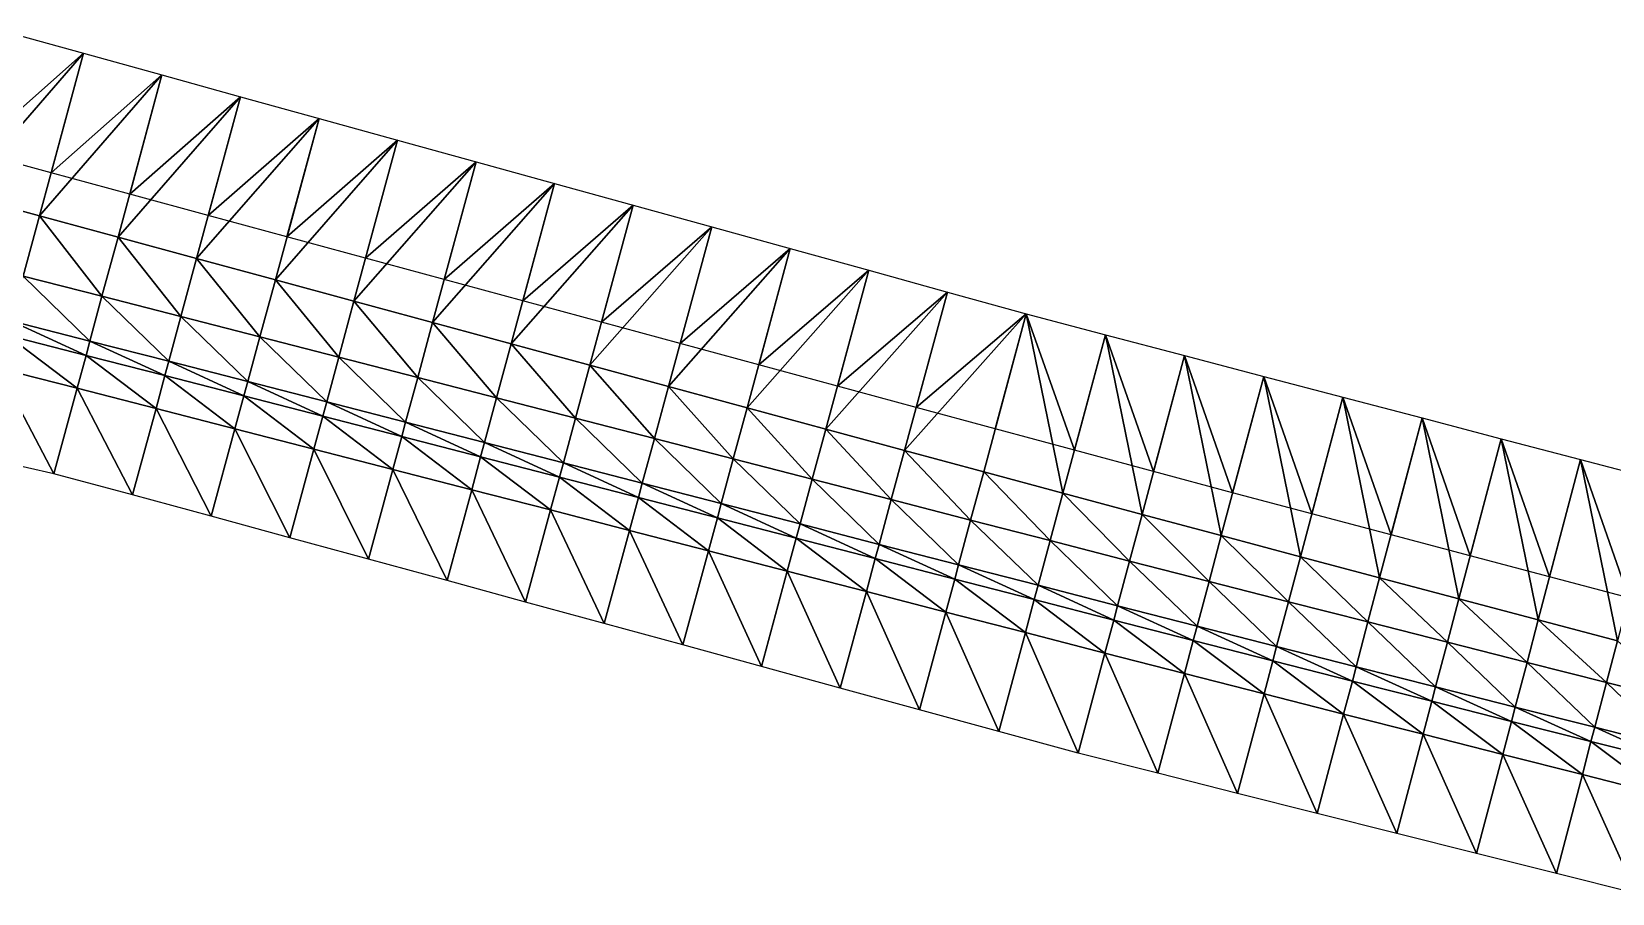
# Model space of a CAD drawing. Header units: metres. Extents: x 1882598 to 1885460, y 3171405 to 3171756.
# Drawn here: x 1884152.39 to 1884171.79, y 3171579.23 to 3171589.8 of the extents above; entities that cross this region are included whole.
import ezdxf

# ---------------------------------------------------------------- set-up
doc = ezdxf.new("R2010")
doc.units = ezdxf.units.M
doc.header["$MEASUREMENT"] = 0
doc.layers.add('Triangles surfaces projet', color=7, linetype='Continuous', true_color=0x848484)

msp = doc.modelspace()

# ---------------------------------------------------------------- linework, layer by layer
at = {"layer": 'Triangles surfaces projet'}
for points in [[(1884152.059, 3171589.804, 150.26), (1884153.023, 3171589.538, 150.253), (1884151.518, 3171587.807, 150.208), (1884152.059, 3171589.804, 150.26)], [(1884153.023, 3171589.538, 150.603), (1884151.661, 3171588.334, 150.572), (1884152.059, 3171589.804, 150.61), (1884153.023, 3171589.538, 150.603)], [(1884151.518, 3171587.807, 150.208), (1884153.023, 3171589.538, 150.253), (1884152.483, 3171587.546, 150.202), (1884151.518, 3171587.807, 150.208)], [(1884152.626, 3171588.072, 150.565), (1884151.661, 3171588.334, 150.572), (1884153.023, 3171589.538, 150.603), (1884152.626, 3171588.072, 150.565)], [(1884153.987, 3171589.272, 150.247), (1884152.483, 3171587.546, 150.202), (1884153.023, 3171589.538, 150.253), (1884153.987, 3171589.272, 150.247)], [(1884153.987, 3171589.272, 150.597), (1884152.626, 3171588.072, 150.565), (1884153.023, 3171589.538, 150.603), (1884153.987, 3171589.272, 150.597)], [(1884153.448, 3171587.284, 150.195), (1884152.483, 3171587.546, 150.202), (1884153.987, 3171589.272, 150.247), (1884153.448, 3171587.284, 150.195)], [(1884153.591, 3171587.811, 150.559), (1884152.626, 3171588.072, 150.565), (1884153.987, 3171589.272, 150.597), (1884153.591, 3171587.811, 150.559)], [(1884153.987, 3171589.272, 150.247), (1884154.951, 3171589.006, 150.24), (1884153.448, 3171587.284, 150.195), (1884153.987, 3171589.272, 150.247)], [(1884154.951, 3171589.006, 150.59), (1884153.591, 3171587.811, 150.559), (1884153.987, 3171589.272, 150.597), (1884154.951, 3171589.006, 150.59)], [(1884153.448, 3171587.284, 150.195), (1884154.951, 3171589.006, 150.24), (1884154.413, 3171587.023, 150.189), (1884153.448, 3171587.284, 150.195)], [(1884154.556, 3171587.549, 150.553), (1884153.591, 3171587.811, 150.559), (1884154.951, 3171589.006, 150.59), (1884154.556, 3171587.549, 150.553)], [(1884155.915, 3171588.739, 150.234), (1884154.413, 3171587.023, 150.189), (1884154.951, 3171589.006, 150.24), (1884155.915, 3171588.739, 150.234)], [(1884155.915, 3171588.739, 150.584), (1884154.556, 3171587.549, 150.553), (1884154.951, 3171589.006, 150.59), (1884155.915, 3171588.739, 150.584)], [(1884154.413, 3171587.023, 150.189), (1884155.915, 3171588.739, 150.234), (1884155.379, 3171586.761, 150.183), (1884154.413, 3171587.023, 150.189)], [(1884155.521, 3171587.287, 150.547), (1884154.556, 3171587.549, 150.553), (1884155.915, 3171588.739, 150.584), (1884155.521, 3171587.287, 150.547)], [(1884155.915, 3171588.739, 150.234), (1884156.879, 3171588.473, 150.228), (1884155.379, 3171586.761, 150.183), (1884155.915, 3171588.739, 150.234)], [(1884156.879, 3171588.473, 150.578), (1884155.521, 3171587.287, 150.547), (1884155.915, 3171588.739, 150.584), (1884156.879, 3171588.473, 150.578)], [(1884156.344, 3171586.499, 150.177), (1884155.379, 3171586.761, 150.183), (1884156.879, 3171588.473, 150.228), (1884156.344, 3171586.499, 150.177)], [(1884156.487, 3171587.026, 150.541), (1884155.521, 3171587.287, 150.547), (1884156.879, 3171588.473, 150.578), (1884156.487, 3171587.026, 150.541)], [(1884157.843, 3171588.207, 150.222), (1884156.344, 3171586.499, 150.177), (1884156.879, 3171588.473, 150.228), (1884157.843, 3171588.207, 150.222)], [(1884157.843, 3171588.207, 150.572), (1884156.487, 3171587.026, 150.541), (1884156.879, 3171588.473, 150.578), (1884157.843, 3171588.207, 150.572)], [(1884156.344, 3171586.499, 150.177), (1884157.843, 3171588.207, 150.222), (1884157.309, 3171586.238, 150.171), (1884156.344, 3171586.499, 150.177)], [(1884157.452, 3171586.764, 150.535), (1884156.487, 3171587.026, 150.541), (1884157.843, 3171588.207, 150.572), (1884157.452, 3171586.764, 150.535)], [(1884158.807, 3171587.941, 150.217), (1884157.309, 3171586.238, 150.171), (1884157.843, 3171588.207, 150.222), (1884158.807, 3171587.941, 150.217)], [(1884158.807, 3171587.941, 150.567), (1884157.452, 3171586.764, 150.535), (1884157.843, 3171588.207, 150.572), (1884158.807, 3171587.941, 150.567)], [(1884151.518, 3171587.807, 150.208), (1884152.483, 3171587.546, 150.202), (1884152.283, 3171586.806, 149.691), (1884151.518, 3171587.807, 150.208)], [(1884157.309, 3171586.238, 150.171), (1884158.807, 3171587.941, 150.217), (1884158.274, 3171585.976, 150.166), (1884157.309, 3171586.238, 150.171)], [(1884158.417, 3171586.503, 150.529), (1884157.452, 3171586.764, 150.535), (1884158.807, 3171587.941, 150.567), (1884158.417, 3171586.503, 150.529)], [(1884158.807, 3171587.941, 150.217), (1884159.771, 3171587.675, 150.211), (1884158.274, 3171585.976, 150.166), (1884158.807, 3171587.941, 150.217)], [(1884159.771, 3171587.675, 150.561), (1884158.417, 3171586.503, 150.529), (1884158.807, 3171587.941, 150.567), (1884159.771, 3171587.675, 150.561)], [(1884158.274, 3171585.976, 150.166), (1884159.771, 3171587.675, 150.211), (1884159.239, 3171585.715, 150.16), (1884158.274, 3171585.976, 150.166)], [(1884159.382, 3171586.241, 150.524), (1884158.417, 3171586.503, 150.529), (1884159.771, 3171587.675, 150.561), (1884159.382, 3171586.241, 150.524)], [(1884159.771, 3171587.675, 150.211), (1884160.735, 3171587.409, 150.206), (1884159.239, 3171585.715, 150.16), (1884159.771, 3171587.675, 150.211)], [(1884160.735, 3171587.409, 150.556), (1884159.382, 3171586.241, 150.524), (1884159.771, 3171587.675, 150.561), (1884160.735, 3171587.409, 150.556)], [(1884152.483, 3171587.546, 150.202), (1884153.251, 3171586.558, 149.693), (1884152.283, 3171586.806, 149.691), (1884152.483, 3171587.546, 150.202)], [(1884153.448, 3171587.284, 150.195), (1884153.251, 3171586.558, 149.693), (1884152.483, 3171587.546, 150.202), (1884153.448, 3171587.284, 150.195)], [(1884160.205, 3171585.453, 150.155), (1884159.239, 3171585.715, 150.16), (1884160.735, 3171587.409, 150.206), (1884160.205, 3171585.453, 150.155)], [(1884160.347, 3171585.979, 150.519), (1884159.382, 3171586.241, 150.524), (1884160.735, 3171587.409, 150.556), (1884160.347, 3171585.979, 150.519)], [(1884160.205, 3171585.453, 150.155), (1884160.735, 3171587.409, 150.206), (1884161.699, 3171587.143, 150.2), (1884160.205, 3171585.453, 150.155)], [(1884161.699, 3171587.143, 150.55), (1884160.347, 3171585.979, 150.519), (1884160.735, 3171587.409, 150.556), (1884161.699, 3171587.143, 150.55)], [(1884154.22, 3171586.309, 149.696), (1884153.251, 3171586.558, 149.693), (1884153.448, 3171587.284, 150.195), (1884154.22, 3171586.309, 149.696)], [(1884154.22, 3171586.309, 149.696), (1884153.448, 3171587.284, 150.195), (1884154.413, 3171587.023, 150.189), (1884154.22, 3171586.309, 149.696)], [(1884154.413, 3171587.023, 150.189), (1884155.189, 3171586.061, 149.699), (1884154.22, 3171586.309, 149.696), (1884154.413, 3171587.023, 150.189)], [(1884155.379, 3171586.761, 150.183), (1884155.189, 3171586.061, 149.699), (1884154.413, 3171587.023, 150.189), (1884155.379, 3171586.761, 150.183)], [(1884160.205, 3171585.453, 150.155), (1884161.699, 3171587.143, 150.2), (1884161.17, 3171585.191, 150.15), (1884160.205, 3171585.453, 150.155)], [(1884161.312, 3171585.718, 150.513), (1884160.347, 3171585.979, 150.519), (1884161.699, 3171587.143, 150.55), (1884161.312, 3171585.718, 150.513)], [(1884161.699, 3171587.143, 150.2), (1884162.663, 3171586.877, 150.195), (1884161.17, 3171585.191, 150.15), (1884161.699, 3171587.143, 150.2)], [(1884162.663, 3171586.877, 150.545), (1884161.312, 3171585.718, 150.513), (1884161.699, 3171587.143, 150.55), (1884162.663, 3171586.877, 150.545)], [(1884153.103, 3171586.009, 149.693), (1884152.134, 3171586.257, 149.691), (1884152.283, 3171586.806, 149.691), (1884153.103, 3171586.009, 149.693)], [(1884152.283, 3171586.806, 149.691), (1884153.251, 3171586.558, 149.693), (1884153.103, 3171586.009, 149.693), (1884152.283, 3171586.806, 149.691)], [(1884162.135, 3171584.93, 150.145), (1884161.17, 3171585.191, 150.15), (1884162.663, 3171586.877, 150.195), (1884162.135, 3171584.93, 150.145)], [(1884162.278, 3171585.456, 150.508), (1884161.312, 3171585.718, 150.513), (1884162.663, 3171586.877, 150.545), (1884162.278, 3171585.456, 150.508)], [(1884162.135, 3171584.93, 150.145), (1884162.663, 3171586.877, 150.195), (1884163.628, 3171586.61, 150.19), (1884162.135, 3171584.93, 150.145)], [(1884163.628, 3171586.61, 150.54), (1884162.278, 3171585.456, 150.508), (1884162.663, 3171586.877, 150.545), (1884163.628, 3171586.61, 150.54)], [(1884156.157, 3171585.812, 149.702), (1884155.189, 3171586.061, 149.699), (1884155.379, 3171586.761, 150.183), (1884156.157, 3171585.812, 149.702)], [(1884155.379, 3171586.761, 150.183), (1884156.344, 3171586.499, 150.177), (1884156.157, 3171585.812, 149.702), (1884155.379, 3171586.761, 150.183)], [(1884163.102, 3171584.668, 150.14), (1884162.135, 3171584.93, 150.145), (1884163.628, 3171586.61, 150.19), (1884163.102, 3171584.668, 150.14)], [(1884163.244, 3171585.194, 150.503), (1884162.278, 3171585.456, 150.508), (1884163.628, 3171586.61, 150.54), (1884163.244, 3171585.194, 150.503)], [(1884163.102, 3171584.668, 150.14), (1884163.628, 3171586.61, 150.19), (1884164.596, 3171586.343, 150.185), (1884163.102, 3171584.668, 150.14)], [(1884164.596, 3171586.343, 150.535), (1884163.244, 3171585.194, 150.503), (1884163.628, 3171586.61, 150.54), (1884164.596, 3171586.343, 150.535)], [(1884154.072, 3171585.761, 149.696), (1884153.103, 3171586.009, 149.693), (1884153.251, 3171586.558, 149.693), (1884154.072, 3171585.761, 149.696)], [(1884153.251, 3171586.558, 149.693), (1884154.22, 3171586.309, 149.696), (1884154.072, 3171585.761, 149.696), (1884153.251, 3171586.558, 149.693)], [(1884157.126, 3171585.563, 149.705), (1884156.157, 3171585.812, 149.702), (1884156.344, 3171586.499, 150.177), (1884157.126, 3171585.563, 149.705)], [(1884157.126, 3171585.563, 149.705), (1884156.344, 3171586.499, 150.177), (1884157.309, 3171586.238, 150.171), (1884157.126, 3171585.563, 149.705)], [(1884153.055, 3171585.833, 149.876), (1884152.086, 3171586.082, 149.873), (1884152.134, 3171586.257, 149.691), (1884153.055, 3171585.833, 149.876)], [(1884153.055, 3171585.833, 149.876), (1884152.134, 3171586.257, 149.691), (1884153.103, 3171586.009, 149.693), (1884153.055, 3171585.833, 149.876)], [(1884154.072, 3171585.761, 149.696), (1884154.22, 3171586.309, 149.696), (1884155.04, 3171585.512, 149.699), (1884154.072, 3171585.761, 149.696)], [(1884155.189, 3171586.061, 149.699), (1884155.04, 3171585.512, 149.699), (1884154.22, 3171586.309, 149.696), (1884155.189, 3171586.061, 149.699)], [(1884158.095, 3171585.314, 149.708), (1884157.126, 3171585.563, 149.705), (1884157.309, 3171586.238, 150.171), (1884158.095, 3171585.314, 149.708)], [(1884158.095, 3171585.314, 149.708), (1884157.309, 3171586.238, 150.171), (1884158.274, 3171585.976, 150.166), (1884158.095, 3171585.314, 149.708)], [(1884163.102, 3171584.668, 150.14), (1884164.596, 3171586.343, 150.185), (1884164.073, 3171584.405, 150.135), (1884163.102, 3171584.668, 150.14)], [(1884164.215, 3171584.932, 150.499), (1884163.244, 3171585.194, 150.503), (1884164.596, 3171586.343, 150.535), (1884164.215, 3171584.932, 150.499)], [(1884164.073, 3171584.405, 150.135), (1884164.596, 3171586.343, 150.185), (1884165.045, 3171584.143, 150.13), (1884164.073, 3171584.405, 150.135)], [(1884165.186, 3171584.67, 150.494), (1884164.215, 3171584.932, 150.499), (1884164.596, 3171586.343, 150.535), (1884165.186, 3171584.67, 150.494)], [(1884165.567, 3171586.086, 150.181), (1884165.045, 3171584.143, 150.13), (1884164.596, 3171586.343, 150.185), (1884165.567, 3171586.086, 150.181)], [(1884165.567, 3171586.086, 150.531), (1884165.186, 3171584.67, 150.494), (1884164.596, 3171586.343, 150.535), (1884165.567, 3171586.086, 150.531)], [(1884152.946, 3171585.43, 150.152), (1884151.977, 3171585.678, 150.149), (1884152.086, 3171586.082, 149.873), (1884152.946, 3171585.43, 150.152)], [(1884152.946, 3171585.43, 150.152), (1884152.086, 3171586.082, 149.873), (1884153.055, 3171585.833, 149.876), (1884152.946, 3171585.43, 150.152)], [(1884155.04, 3171585.512, 149.699), (1884155.189, 3171586.061, 149.699), (1884156.009, 3171585.263, 149.702), (1884155.04, 3171585.512, 149.699)], [(1884156.009, 3171585.263, 149.702), (1884155.189, 3171586.061, 149.699), (1884156.157, 3171585.812, 149.702), (1884156.009, 3171585.263, 149.702)], [(1884165.045, 3171584.143, 150.13), (1884165.567, 3171586.086, 150.181), (1884166.017, 3171583.882, 150.126), (1884165.045, 3171584.143, 150.13)], [(1884166.158, 3171584.409, 150.49), (1884165.186, 3171584.67, 150.494), (1884165.567, 3171586.086, 150.531), (1884166.158, 3171584.409, 150.49)], [(1884165.567, 3171586.086, 150.181), (1884166.539, 3171585.831, 150.176), (1884166.017, 3171583.882, 150.126), (1884165.567, 3171586.086, 150.181)], [(1884166.539, 3171585.831, 150.526), (1884166.158, 3171584.409, 150.49), (1884165.567, 3171586.086, 150.531), (1884166.539, 3171585.831, 150.526)], [(1884153.055, 3171585.833, 149.876), (1884153.915, 3171585.182, 150.155), (1884152.946, 3171585.43, 150.152), (1884153.055, 3171585.833, 149.876)], [(1884153.055, 3171585.833, 149.876), (1884153.103, 3171586.009, 149.693), (1884154.024, 3171585.585, 149.879), (1884153.055, 3171585.833, 149.876)], [(1884153.915, 3171585.182, 150.155), (1884153.055, 3171585.833, 149.876), (1884154.024, 3171585.585, 149.879), (1884153.915, 3171585.182, 150.155)], [(1884154.072, 3171585.761, 149.696), (1884154.024, 3171585.585, 149.879), (1884153.103, 3171586.009, 149.693), (1884154.072, 3171585.761, 149.696)], [(1884159.063, 3171585.064, 149.711), (1884158.095, 3171585.314, 149.708), (1884158.274, 3171585.976, 150.166), (1884159.063, 3171585.064, 149.711)], [(1884159.239, 3171585.715, 150.16), (1884159.063, 3171585.064, 149.711), (1884158.274, 3171585.976, 150.166), (1884159.239, 3171585.715, 150.16)], [(1884166.989, 3171583.622, 150.122), (1884166.017, 3171583.882, 150.126), (1884166.539, 3171585.831, 150.176), (1884166.989, 3171583.622, 150.122)], [(1884167.129, 3171584.149, 150.485), (1884166.158, 3171584.409, 150.49), (1884166.539, 3171585.831, 150.526), (1884167.129, 3171584.149, 150.485)], [(1884166.989, 3171583.622, 150.122), (1884166.539, 3171585.831, 150.176), (1884167.511, 3171585.576, 150.172), (1884166.989, 3171583.622, 150.122)], [(1884167.511, 3171585.576, 150.522), (1884167.129, 3171584.149, 150.485), (1884166.539, 3171585.831, 150.526), (1884167.511, 3171585.576, 150.522)], [(1884152.662, 3171584.382, 150.872), (1884151.685, 3171584.6, 150.89), (1884151.977, 3171585.678, 150.149), (1884152.662, 3171584.382, 150.872)], [(1884152.946, 3171585.43, 150.152), (1884152.662, 3171584.382, 150.872), (1884151.977, 3171585.678, 150.149), (1884152.946, 3171585.43, 150.152)], [(1884154.072, 3171585.761, 149.696), (1884154.993, 3171585.337, 149.881), (1884154.024, 3171585.585, 149.879), (1884154.072, 3171585.761, 149.696)], [(1884154.993, 3171585.337, 149.881), (1884154.072, 3171585.761, 149.696), (1884155.04, 3171585.512, 149.699), (1884154.993, 3171585.337, 149.881)], [(1884156.157, 3171585.812, 149.702), (1884156.977, 3171585.014, 149.705), (1884156.009, 3171585.263, 149.702), (1884156.157, 3171585.812, 149.702)], [(1884156.977, 3171585.014, 149.705), (1884156.157, 3171585.812, 149.702), (1884157.126, 3171585.563, 149.705), (1884156.977, 3171585.014, 149.705)], [(1884159.239, 3171585.715, 150.16), (1884160.031, 3171584.814, 149.714), (1884159.063, 3171585.064, 149.711), (1884159.239, 3171585.715, 150.16)], [(1884160.031, 3171584.814, 149.714), (1884159.239, 3171585.715, 150.16), (1884160.205, 3171585.453, 150.155), (1884160.031, 3171584.814, 149.714)], [(1884154.883, 3171584.933, 150.158), (1884153.915, 3171585.182, 150.155), (1884154.024, 3171585.585, 149.879), (1884154.883, 3171584.933, 150.158)], [(1884154.883, 3171584.933, 150.158), (1884154.024, 3171585.585, 149.879), (1884154.993, 3171585.337, 149.881), (1884154.883, 3171584.933, 150.158)], [(1884155.961, 3171585.088, 149.884), (1884154.993, 3171585.337, 149.881), (1884155.04, 3171585.512, 149.699), (1884155.961, 3171585.088, 149.884)], [(1884155.04, 3171585.512, 149.699), (1884156.009, 3171585.263, 149.702), (1884155.961, 3171585.088, 149.884), (1884155.04, 3171585.512, 149.699)], [(1884156.977, 3171585.014, 149.705), (1884157.126, 3171585.563, 149.705), (1884157.946, 3171584.765, 149.708), (1884156.977, 3171585.014, 149.705)], [(1884158.095, 3171585.314, 149.708), (1884157.946, 3171584.765, 149.708), (1884157.126, 3171585.563, 149.705), (1884158.095, 3171585.314, 149.708)], [(1884160.031, 3171584.814, 149.714), (1884160.205, 3171585.453, 150.155), (1884161, 3171584.565, 149.717), (1884160.031, 3171584.814, 149.714)], [(1884161.17, 3171585.191, 150.15), (1884161, 3171584.565, 149.717), (1884160.205, 3171585.453, 150.155), (1884161.17, 3171585.191, 150.15)], [(1884166.989, 3171583.622, 150.122), (1884167.511, 3171585.576, 150.172), (1884167.961, 3171583.363, 150.117), (1884166.989, 3171583.622, 150.122)], [(1884168.101, 3171583.89, 150.481), (1884167.129, 3171584.149, 150.485), (1884167.511, 3171585.576, 150.522), (1884168.101, 3171583.89, 150.481)], [(1884167.511, 3171585.576, 150.172), (1884168.483, 3171585.321, 150.168), (1884167.961, 3171583.363, 150.117), (1884167.511, 3171585.576, 150.172)], [(1884168.483, 3171585.321, 150.518), (1884168.101, 3171583.89, 150.481), (1884167.511, 3171585.576, 150.522), (1884168.483, 3171585.321, 150.518)], [(1884153.627, 3171584.121, 150.884), (1884152.662, 3171584.382, 150.872), (1884152.946, 3171585.43, 150.152), (1884153.627, 3171584.121, 150.884)], [(1884152.946, 3171585.43, 150.152), (1884153.915, 3171585.182, 150.155), (1884153.627, 3171584.121, 150.884), (1884152.946, 3171585.43, 150.152)], [(1884154.993, 3171585.337, 149.881), (1884155.852, 3171584.684, 150.161), (1884154.883, 3171584.933, 150.158), (1884154.993, 3171585.337, 149.881)], [(1884155.852, 3171584.684, 150.161), (1884154.993, 3171585.337, 149.881), (1884155.961, 3171585.088, 149.884), (1884155.852, 3171584.684, 150.161)], [(1884156.93, 3171584.839, 149.887), (1884155.961, 3171585.088, 149.884), (1884156.009, 3171585.263, 149.702), (1884156.93, 3171584.839, 149.887)], [(1884156.93, 3171584.839, 149.887), (1884156.009, 3171585.263, 149.702), (1884156.977, 3171585.014, 149.705), (1884156.93, 3171584.839, 149.887)], [(1884158.914, 3171584.516, 149.711), (1884157.946, 3171584.765, 149.708), (1884158.095, 3171585.314, 149.708), (1884158.914, 3171584.516, 149.711)], [(1884159.063, 3171585.064, 149.711), (1884158.914, 3171584.516, 149.711), (1884158.095, 3171585.314, 149.708), (1884159.063, 3171585.064, 149.711)], [(1884168.483, 3171585.321, 150.168), (1884168.933, 3171583.104, 150.113), (1884167.961, 3171583.363, 150.117), (1884168.483, 3171585.321, 150.168)], [(1884169.073, 3171583.631, 150.477), (1884168.101, 3171583.89, 150.481), (1884168.483, 3171585.321, 150.518), (1884169.073, 3171583.631, 150.477)], [(1884169.454, 3171585.066, 150.164), (1884168.933, 3171583.104, 150.113), (1884168.483, 3171585.321, 150.168), (1884169.454, 3171585.066, 150.164)], [(1884169.454, 3171585.066, 150.514), (1884169.073, 3171583.631, 150.477), (1884168.483, 3171585.321, 150.518), (1884169.454, 3171585.066, 150.514)], [(1884154.592, 3171583.859, 150.896), (1884153.627, 3171584.121, 150.884), (1884153.915, 3171585.182, 150.155), (1884154.592, 3171583.859, 150.896)], [(1884153.915, 3171585.182, 150.155), (1884154.883, 3171584.933, 150.158), (1884154.592, 3171583.859, 150.896), (1884153.915, 3171585.182, 150.155)], [(1884155.852, 3171584.684, 150.161), (1884155.961, 3171585.088, 149.884), (1884156.82, 3171584.435, 150.164), (1884155.852, 3171584.684, 150.161)], [(1884155.961, 3171585.088, 149.884), (1884156.93, 3171584.839, 149.887), (1884156.82, 3171584.435, 150.164), (1884155.961, 3171585.088, 149.884)], [(1884159.883, 3171584.266, 149.714), (1884158.914, 3171584.516, 149.711), (1884159.063, 3171585.064, 149.711), (1884159.883, 3171584.266, 149.714)], [(1884160.031, 3171584.814, 149.714), (1884159.883, 3171584.266, 149.714), (1884159.063, 3171585.064, 149.711), (1884160.031, 3171584.814, 149.714)], [(1884161.17, 3171585.191, 150.15), (1884161.968, 3171584.315, 149.72), (1884161, 3171584.565, 149.717), (1884161.17, 3171585.191, 150.15)], [(1884162.135, 3171584.93, 150.145), (1884161.968, 3171584.315, 149.72), (1884161.17, 3171585.191, 150.15), (1884162.135, 3171584.93, 150.145)], [(1884169.906, 3171582.846, 150.109), (1884168.933, 3171583.104, 150.113), (1884169.454, 3171585.066, 150.164), (1884169.906, 3171582.846, 150.109)], [(1884170.046, 3171583.374, 150.473), (1884169.073, 3171583.631, 150.477), (1884169.454, 3171585.066, 150.514), (1884170.046, 3171583.374, 150.473)], [(1884170.426, 3171584.811, 150.16), (1884169.906, 3171582.846, 150.109), (1884169.454, 3171585.066, 150.164), (1884170.426, 3171584.811, 150.16)], [(1884170.426, 3171584.811, 150.51), (1884170.046, 3171583.374, 150.473), (1884169.454, 3171585.066, 150.514), (1884170.426, 3171584.811, 150.51)], [(1884154.592, 3171583.859, 150.896), (1884154.883, 3171584.933, 150.158), (1884155.557, 3171583.596, 150.908), (1884154.592, 3171583.859, 150.896)], [(1884155.557, 3171583.596, 150.908), (1884154.883, 3171584.933, 150.158), (1884155.852, 3171584.684, 150.161), (1884155.557, 3171583.596, 150.908)], [(1884156.977, 3171585.014, 149.705), (1884157.898, 3171584.59, 149.89), (1884156.93, 3171584.839, 149.887), (1884156.977, 3171585.014, 149.705)], [(1884157.898, 3171584.59, 149.89), (1884156.977, 3171585.014, 149.705), (1884157.946, 3171584.765, 149.708), (1884157.898, 3171584.59, 149.89)], [(1884161.968, 3171584.315, 149.72), (1884162.135, 3171584.93, 150.145), (1884162.938, 3171584.064, 149.723), (1884161.968, 3171584.315, 149.72)], [(1884162.938, 3171584.064, 149.723), (1884162.135, 3171584.93, 150.145), (1884163.102, 3171584.668, 150.14), (1884162.938, 3171584.064, 149.723)], [(1884155.852, 3171584.684, 150.161), (1884156.522, 3171583.333, 150.921), (1884155.557, 3171583.596, 150.908), (1884155.852, 3171584.684, 150.161)], [(1884156.82, 3171584.435, 150.164), (1884156.522, 3171583.333, 150.921), (1884155.852, 3171584.684, 150.161), (1884156.82, 3171584.435, 150.164)], [(1884156.82, 3171584.435, 150.164), (1884156.93, 3171584.839, 149.887), (1884157.789, 3171584.186, 150.167), (1884156.82, 3171584.435, 150.164)], [(1884157.898, 3171584.59, 149.89), (1884157.789, 3171584.186, 150.167), (1884156.93, 3171584.839, 149.887), (1884157.898, 3171584.59, 149.89)], [(1884157.898, 3171584.59, 149.89), (1884157.946, 3171584.765, 149.708), (1884158.867, 3171584.34, 149.893), (1884157.898, 3171584.59, 149.89)], [(1884157.946, 3171584.765, 149.708), (1884158.914, 3171584.516, 149.711), (1884158.867, 3171584.34, 149.893), (1884157.946, 3171584.765, 149.708)], [(1884159.883, 3171584.266, 149.714), (1884160.031, 3171584.814, 149.714), (1884160.851, 3171584.016, 149.717), (1884159.883, 3171584.266, 149.714)], [(1884160.031, 3171584.814, 149.714), (1884161, 3171584.565, 149.717), (1884160.851, 3171584.016, 149.717), (1884160.031, 3171584.814, 149.714)], [(1884163.102, 3171584.668, 150.14), (1884163.913, 3171583.812, 149.726), (1884162.938, 3171584.064, 149.723), (1884163.102, 3171584.668, 150.14)], [(1884164.073, 3171584.405, 150.135), (1884163.913, 3171583.812, 149.726), (1884163.102, 3171584.668, 150.14), (1884164.073, 3171584.405, 150.135)], [(1884170.879, 3171582.589, 150.106), (1884169.906, 3171582.846, 150.109), (1884170.426, 3171584.811, 150.16), (1884170.879, 3171582.589, 150.106)], [(1884170.426, 3171584.811, 150.51), (1884171.018, 3171583.117, 150.469), (1884170.046, 3171583.374, 150.473), (1884170.426, 3171584.811, 150.51)], [(1884170.426, 3171584.811, 150.16), (1884171.398, 3171584.556, 150.157), (1884170.879, 3171582.589, 150.106), (1884170.426, 3171584.811, 150.16)], [(1884171.398, 3171584.556, 150.507), (1884171.018, 3171583.117, 150.469), (1884170.426, 3171584.811, 150.51), (1884171.398, 3171584.556, 150.507)], [(1884157.898, 3171584.59, 149.89), (1884158.757, 3171583.937, 150.17), (1884157.789, 3171584.186, 150.167), (1884157.898, 3171584.59, 149.89)], [(1884157.898, 3171584.59, 149.89), (1884158.867, 3171584.34, 149.893), (1884158.757, 3171583.937, 150.17), (1884157.898, 3171584.59, 149.89)], [(1884158.867, 3171584.34, 149.893), (1884158.914, 3171584.516, 149.711), (1884159.835, 3171584.091, 149.895), (1884158.867, 3171584.34, 149.893)], [(1884158.914, 3171584.516, 149.711), (1884159.883, 3171584.266, 149.714), (1884159.835, 3171584.091, 149.895), (1884158.914, 3171584.516, 149.711)], [(1884161, 3171584.565, 149.717), (1884161.82, 3171583.766, 149.72), (1884160.851, 3171584.016, 149.717), (1884161, 3171584.565, 149.717)], [(1884161.82, 3171583.766, 149.72), (1884161, 3171584.565, 149.717), (1884161.968, 3171584.315, 149.72), (1884161.82, 3171583.766, 149.72)], [(1884171.398, 3171584.556, 150.157), (1884171.852, 3171582.333, 150.102), (1884170.879, 3171582.589, 150.106), (1884171.398, 3171584.556, 150.157)], [(1884171.991, 3171582.861, 150.466), (1884171.018, 3171583.117, 150.469), (1884171.398, 3171584.556, 150.507), (1884171.991, 3171582.861, 150.466)], [(1884171.852, 3171582.333, 150.102), (1884171.398, 3171584.556, 150.157), (1884172.369, 3171584.301, 150.153), (1884171.852, 3171582.333, 150.102)], [(1884172.369, 3171584.301, 150.503), (1884171.991, 3171582.861, 150.466), (1884171.398, 3171584.556, 150.507), (1884172.369, 3171584.301, 150.503)], [(1884156.522, 3171583.333, 150.921), (1884156.82, 3171584.435, 150.164), (1884157.487, 3171583.071, 150.933), (1884156.522, 3171583.333, 150.921)], [(1884157.789, 3171584.186, 150.167), (1884157.487, 3171583.071, 150.933), (1884156.82, 3171584.435, 150.164), (1884157.789, 3171584.186, 150.167)], [(1884159.726, 3171583.687, 150.173), (1884158.757, 3171583.937, 150.17), (1884158.867, 3171584.34, 149.893), (1884159.726, 3171583.687, 150.173)], [(1884158.867, 3171584.34, 149.893), (1884159.835, 3171584.091, 149.895), (1884159.726, 3171583.687, 150.173), (1884158.867, 3171584.34, 149.893)], [(1884161.82, 3171583.766, 149.72), (1884161.968, 3171584.315, 149.72), (1884162.79, 3171583.515, 149.723), (1884161.82, 3171583.766, 149.72)], [(1884161.968, 3171584.315, 149.72), (1884162.938, 3171584.064, 149.723), (1884162.79, 3171583.515, 149.723), (1884161.968, 3171584.315, 149.72)], [(1884163.913, 3171583.812, 149.726), (1884164.073, 3171584.405, 150.135), (1884164.888, 3171583.561, 149.729), (1884163.913, 3171583.812, 149.726)], [(1884165.045, 3171584.143, 150.13), (1884164.888, 3171583.561, 149.729), (1884164.073, 3171584.405, 150.135), (1884165.045, 3171584.143, 150.13)], [(1884158.451, 3171582.808, 150.945), (1884157.487, 3171583.071, 150.933), (1884157.789, 3171584.186, 150.167), (1884158.451, 3171582.808, 150.945)], [(1884157.789, 3171584.186, 150.167), (1884158.757, 3171583.937, 150.17), (1884158.451, 3171582.808, 150.945), (1884157.789, 3171584.186, 150.167)], [(1884159.835, 3171584.091, 149.895), (1884160.694, 3171583.437, 150.175), (1884159.726, 3171583.687, 150.173), (1884159.835, 3171584.091, 149.895)], [(1884159.835, 3171584.091, 149.895), (1884159.883, 3171584.266, 149.714), (1884160.804, 3171583.841, 149.898), (1884159.835, 3171584.091, 149.895)], [(1884159.835, 3171584.091, 149.895), (1884160.804, 3171583.841, 149.898), (1884160.694, 3171583.437, 150.175), (1884159.835, 3171584.091, 149.895)], [(1884160.851, 3171584.016, 149.717), (1884160.804, 3171583.841, 149.898), (1884159.883, 3171584.266, 149.714), (1884160.851, 3171584.016, 149.717)], [(1884165.045, 3171584.143, 150.13), (1884165.863, 3171583.311, 149.732), (1884164.888, 3171583.561, 149.729), (1884165.045, 3171584.143, 150.13)], [(1884165.863, 3171583.311, 149.732), (1884165.045, 3171584.143, 150.13), (1884166.017, 3171583.882, 150.126), (1884165.863, 3171583.311, 149.732)], [(1884158.451, 3171582.808, 150.945), (1884158.757, 3171583.937, 150.17), (1884159.416, 3171582.544, 150.958), (1884158.451, 3171582.808, 150.945)], [(1884159.416, 3171582.544, 150.958), (1884158.757, 3171583.937, 150.17), (1884159.726, 3171583.687, 150.173), (1884159.416, 3171582.544, 150.958)], [(1884160.851, 3171584.016, 149.717), (1884161.772, 3171583.591, 149.901), (1884160.804, 3171583.841, 149.898), (1884160.851, 3171584.016, 149.717)], [(1884161.82, 3171583.766, 149.72), (1884161.772, 3171583.591, 149.901), (1884160.851, 3171584.016, 149.717), (1884161.82, 3171583.766, 149.72)], [(1884162.79, 3171583.515, 149.723), (1884162.938, 3171584.064, 149.723), (1884163.765, 3171583.264, 149.726), (1884162.79, 3171583.515, 149.723)], [(1884162.938, 3171584.064, 149.723), (1884163.913, 3171583.812, 149.726), (1884163.765, 3171583.264, 149.726), (1884162.938, 3171584.064, 149.723)], [(1884161.663, 3171583.187, 150.178), (1884160.694, 3171583.437, 150.175), (1884160.804, 3171583.841, 149.898), (1884161.663, 3171583.187, 150.178)], [(1884161.663, 3171583.187, 150.178), (1884160.804, 3171583.841, 149.898), (1884161.772, 3171583.591, 149.901), (1884161.663, 3171583.187, 150.178)], [(1884162.742, 3171583.34, 149.904), (1884161.772, 3171583.591, 149.901), (1884161.82, 3171583.766, 149.72), (1884162.742, 3171583.34, 149.904)], [(1884162.79, 3171583.515, 149.723), (1884162.742, 3171583.34, 149.904), (1884161.82, 3171583.766, 149.72), (1884162.79, 3171583.515, 149.723)], [(1884163.913, 3171583.812, 149.726), (1884164.741, 3171583.013, 149.729), (1884163.765, 3171583.264, 149.726), (1884163.913, 3171583.812, 149.726)], [(1884164.888, 3171583.561, 149.729), (1884164.741, 3171583.013, 149.729), (1884163.913, 3171583.812, 149.726), (1884164.888, 3171583.561, 149.729)], [(1884166.839, 3171583.061, 149.734), (1884165.863, 3171583.311, 149.732), (1884166.017, 3171583.882, 150.126), (1884166.839, 3171583.061, 149.734)], [(1884166.989, 3171583.622, 150.122), (1884166.839, 3171583.061, 149.734), (1884166.017, 3171583.882, 150.126), (1884166.989, 3171583.622, 150.122)], [(1884160.381, 3171582.281, 150.97), (1884159.416, 3171582.544, 150.958), (1884159.726, 3171583.687, 150.173), (1884160.381, 3171582.281, 150.97)], [(1884159.726, 3171583.687, 150.173), (1884160.694, 3171583.437, 150.175), (1884160.381, 3171582.281, 150.97), (1884159.726, 3171583.687, 150.173)], [(1884161.663, 3171583.187, 150.178), (1884161.772, 3171583.591, 149.901), (1884162.633, 3171582.936, 150.181), (1884161.663, 3171583.187, 150.178)], [(1884162.742, 3171583.34, 149.904), (1884162.633, 3171582.936, 150.181), (1884161.772, 3171583.591, 149.901), (1884162.742, 3171583.34, 149.904)], [(1884162.742, 3171583.34, 149.904), (1884162.79, 3171583.515, 149.723), (1884163.718, 3171583.089, 149.907), (1884162.742, 3171583.34, 149.904)], [(1884163.765, 3171583.264, 149.726), (1884163.718, 3171583.089, 149.907), (1884162.79, 3171583.515, 149.723), (1884163.765, 3171583.264, 149.726)], [(1884165.716, 3171582.762, 149.732), (1884164.741, 3171583.013, 149.729), (1884164.888, 3171583.561, 149.729), (1884165.716, 3171582.762, 149.732)], [(1884165.716, 3171582.762, 149.732), (1884164.888, 3171583.561, 149.729), (1884165.863, 3171583.311, 149.732), (1884165.716, 3171582.762, 149.732)], [(1884166.839, 3171583.061, 149.734), (1884166.989, 3171583.622, 150.122), (1884167.814, 3171582.812, 149.737), (1884166.839, 3171583.061, 149.734)], [(1884167.814, 3171582.812, 149.737), (1884166.989, 3171583.622, 150.122), (1884167.961, 3171583.363, 150.117), (1884167.814, 3171582.812, 149.737)], [(1884161.345, 3171582.017, 150.982), (1884160.381, 3171582.281, 150.97), (1884160.694, 3171583.437, 150.175), (1884161.345, 3171582.017, 150.982)], [(1884161.663, 3171583.187, 150.178), (1884161.345, 3171582.017, 150.982), (1884160.694, 3171583.437, 150.175), (1884161.663, 3171583.187, 150.178)], [(1884162.633, 3171582.936, 150.181), (1884162.742, 3171583.34, 149.904), (1884163.609, 3171582.684, 150.184), (1884162.633, 3171582.936, 150.181)], [(1884162.742, 3171583.34, 149.904), (1884163.718, 3171583.089, 149.907), (1884163.609, 3171582.684, 150.184), (1884162.742, 3171583.34, 149.904)], [(1884165.716, 3171582.762, 149.732), (1884165.863, 3171583.311, 149.732), (1884166.692, 3171582.512, 149.734), (1884165.716, 3171582.762, 149.732)], [(1884165.863, 3171583.311, 149.732), (1884166.839, 3171583.061, 149.734), (1884166.692, 3171582.512, 149.734), (1884165.863, 3171583.311, 149.732)], [(1884167.814, 3171582.812, 149.737), (1884167.961, 3171583.363, 150.117), (1884168.79, 3171582.563, 149.74), (1884167.814, 3171582.812, 149.737)], [(1884168.79, 3171582.563, 149.74), (1884167.961, 3171583.363, 150.117), (1884168.933, 3171583.104, 150.113), (1884168.79, 3171582.563, 149.74)], [(1884161.663, 3171583.187, 150.178), (1884162.312, 3171581.752, 150.995), (1884161.345, 3171582.017, 150.982), (1884161.663, 3171583.187, 150.178)], [(1884161.663, 3171583.187, 150.178), (1884162.633, 3171582.936, 150.181), (1884162.312, 3171581.752, 150.995), (1884161.663, 3171583.187, 150.178)], [(1884164.693, 3171582.838, 149.91), (1884163.718, 3171583.089, 149.907), (1884163.765, 3171583.264, 149.726), (1884164.693, 3171582.838, 149.91)], [(1884164.741, 3171583.013, 149.729), (1884164.693, 3171582.838, 149.91), (1884163.765, 3171583.264, 149.726), (1884164.741, 3171583.013, 149.729)], [(1884163.285, 3171581.486, 151.007), (1884162.312, 3171581.752, 150.995), (1884162.633, 3171582.936, 150.181), (1884163.285, 3171581.486, 151.007)], [(1884163.285, 3171581.486, 151.007), (1884162.633, 3171582.936, 150.181), (1884163.609, 3171582.684, 150.184), (1884163.285, 3171581.486, 151.007)], [(1884164.585, 3171582.433, 150.187), (1884163.609, 3171582.684, 150.184), (1884163.718, 3171583.089, 149.907), (1884164.585, 3171582.433, 150.187)], [(1884164.585, 3171582.433, 150.187), (1884163.718, 3171583.089, 149.907), (1884164.693, 3171582.838, 149.91), (1884164.585, 3171582.433, 150.187)], [(1884164.693, 3171582.838, 149.91), (1884164.741, 3171583.013, 149.729), (1884165.669, 3171582.587, 149.913), (1884164.693, 3171582.838, 149.91)], [(1884165.716, 3171582.762, 149.732), (1884165.669, 3171582.587, 149.913), (1884164.741, 3171583.013, 149.729), (1884165.716, 3171582.762, 149.732)], [(1884166.692, 3171582.512, 149.734), (1884166.839, 3171583.061, 149.734), (1884167.668, 3171582.263, 149.737), (1884166.692, 3171582.512, 149.734)], [(1884166.839, 3171583.061, 149.734), (1884167.814, 3171582.812, 149.737), (1884167.668, 3171582.263, 149.737), (1884166.839, 3171583.061, 149.734)], [(1884168.79, 3171582.563, 149.74), (1884168.933, 3171583.104, 150.113), (1884169.766, 3171582.315, 149.743), (1884168.79, 3171582.563, 149.74)], [(1884169.906, 3171582.846, 150.109), (1884169.766, 3171582.315, 149.743), (1884168.933, 3171583.104, 150.113), (1884169.906, 3171582.846, 150.109)], [(1884164.585, 3171582.433, 150.187), (1884164.693, 3171582.838, 149.91), (1884165.561, 3171582.182, 150.19), (1884164.585, 3171582.433, 150.187)], [(1884165.561, 3171582.182, 150.19), (1884164.693, 3171582.838, 149.91), (1884165.669, 3171582.587, 149.913), (1884165.561, 3171582.182, 150.19)], [(1884165.716, 3171582.762, 149.732), (1884166.645, 3171582.337, 149.916), (1884165.669, 3171582.587, 149.913), (1884165.716, 3171582.762, 149.732)], [(1884165.716, 3171582.762, 149.732), (1884166.692, 3171582.512, 149.734), (1884166.645, 3171582.337, 149.916), (1884165.716, 3171582.762, 149.732)], [(1884167.814, 3171582.812, 149.737), (1884168.644, 3171582.014, 149.74), (1884167.668, 3171582.263, 149.737), (1884167.814, 3171582.812, 149.737)], [(1884168.79, 3171582.563, 149.74), (1884168.644, 3171582.014, 149.74), (1884167.814, 3171582.812, 149.737), (1884168.79, 3171582.563, 149.74)], [(1884169.766, 3171582.315, 149.743), (1884169.906, 3171582.846, 150.109), (1884170.742, 3171582.068, 149.746), (1884169.766, 3171582.315, 149.743)], [(1884170.879, 3171582.589, 150.106), (1884170.742, 3171582.068, 149.746), (1884169.906, 3171582.846, 150.109), (1884170.879, 3171582.589, 150.106)], [(1884163.609, 3171582.684, 150.184), (1884164.259, 3171581.221, 151.02), (1884163.285, 3171581.486, 151.007), (1884163.609, 3171582.684, 150.184)], [(1884164.585, 3171582.433, 150.187), (1884164.259, 3171581.221, 151.02), (1884163.609, 3171582.684, 150.184), (1884164.585, 3171582.433, 150.187)], [(1884165.669, 3171582.587, 149.913), (1884166.537, 3171581.932, 150.193), (1884165.561, 3171582.182, 150.19), (1884165.669, 3171582.587, 149.913)], [(1884166.537, 3171581.932, 150.193), (1884165.669, 3171582.587, 149.913), (1884166.645, 3171582.337, 149.916), (1884166.537, 3171581.932, 150.193)], [(1884168.79, 3171582.563, 149.74), (1884169.62, 3171581.766, 149.743), (1884168.644, 3171582.014, 149.74), (1884168.79, 3171582.563, 149.74)], [(1884169.62, 3171581.766, 149.743), (1884168.79, 3171582.563, 149.74), (1884169.766, 3171582.315, 149.743), (1884169.62, 3171581.766, 149.743)], [(1884170.742, 3171582.068, 149.746), (1884170.879, 3171582.589, 150.106), (1884171.718, 3171581.821, 149.749), (1884170.742, 3171582.068, 149.746)], [(1884171.852, 3171582.333, 150.102), (1884171.718, 3171581.821, 149.749), (1884170.879, 3171582.589, 150.106), (1884171.852, 3171582.333, 150.102)], [(1884164.259, 3171581.221, 151.02), (1884164.585, 3171582.433, 150.187), (1884165.232, 3171580.956, 151.032), (1884164.259, 3171581.221, 151.02)], [(1884165.561, 3171582.182, 150.19), (1884165.232, 3171580.956, 151.032), (1884164.585, 3171582.433, 150.187), (1884165.561, 3171582.182, 150.19)], [(1884166.645, 3171582.337, 149.916), (1884166.692, 3171582.512, 149.734), (1884167.621, 3171582.088, 149.918), (1884166.645, 3171582.337, 149.916)], [(1884167.621, 3171582.088, 149.918), (1884166.692, 3171582.512, 149.734), (1884167.668, 3171582.263, 149.737), (1884167.621, 3171582.088, 149.918)], [(1884165.232, 3171580.956, 151.032), (1884165.561, 3171582.182, 150.19), (1884166.21, 3171580.707, 151.034), (1884165.232, 3171580.956, 151.032)], [(1884165.561, 3171582.182, 150.19), (1884166.537, 3171581.932, 150.193), (1884166.21, 3171580.707, 151.034), (1884165.561, 3171582.182, 150.19)], [(1884166.537, 3171581.932, 150.193), (1884166.645, 3171582.337, 149.916), (1884167.514, 3171581.683, 150.196), (1884166.537, 3171581.932, 150.193)], [(1884166.645, 3171582.337, 149.916), (1884167.621, 3171582.088, 149.918), (1884167.514, 3171581.683, 150.196), (1884166.645, 3171582.337, 149.916)], [(1884168.598, 3171581.839, 149.921), (1884167.621, 3171582.088, 149.918), (1884167.668, 3171582.263, 149.737), (1884168.598, 3171581.839, 149.921)], [(1884168.598, 3171581.839, 149.921), (1884167.668, 3171582.263, 149.737), (1884168.644, 3171582.014, 149.74), (1884168.598, 3171581.839, 149.921)], [(1884169.62, 3171581.766, 149.743), (1884169.766, 3171582.315, 149.743), (1884170.597, 3171581.518, 149.746), (1884169.62, 3171581.766, 149.743)], [(1884170.742, 3171582.068, 149.746), (1884170.597, 3171581.518, 149.746), (1884169.766, 3171582.315, 149.743), (1884170.742, 3171582.068, 149.746)], [(1884171.718, 3171581.821, 149.749), (1884171.852, 3171582.333, 150.102), (1884172.694, 3171581.575, 149.752), (1884171.718, 3171581.821, 149.749)], [(1884167.514, 3171581.683, 150.196), (1884167.621, 3171582.088, 149.918), (1884168.49, 3171581.434, 150.199), (1884167.514, 3171581.683, 150.196)], [(1884167.621, 3171582.088, 149.918), (1884168.598, 3171581.839, 149.921), (1884168.49, 3171581.434, 150.199), (1884167.621, 3171582.088, 149.918)], [(1884168.644, 3171582.014, 149.74), (1884169.574, 3171581.591, 149.924), (1884168.598, 3171581.839, 149.921), (1884168.644, 3171582.014, 149.74)], [(1884169.574, 3171581.591, 149.924), (1884168.644, 3171582.014, 149.74), (1884169.62, 3171581.766, 149.743), (1884169.574, 3171581.591, 149.924)], [(1884171.573, 3171581.272, 149.749), (1884170.597, 3171581.518, 149.746), (1884170.742, 3171582.068, 149.746), (1884171.573, 3171581.272, 149.749)], [(1884170.742, 3171582.068, 149.746), (1884171.718, 3171581.821, 149.749), (1884171.573, 3171581.272, 149.749), (1884170.742, 3171582.068, 149.746)], [(1884166.537, 3171581.932, 150.193), (1884167.188, 3171580.46, 151.035), (1884166.21, 3171580.707, 151.034), (1884166.537, 3171581.932, 150.193)], [(1884167.188, 3171580.46, 151.035), (1884166.537, 3171581.932, 150.193), (1884167.514, 3171581.683, 150.196), (1884167.188, 3171580.46, 151.035)], [(1884168.49, 3171581.434, 150.199), (1884168.598, 3171581.839, 149.921), (1884169.467, 3171581.186, 150.202), (1884168.49, 3171581.434, 150.199)], [(1884169.574, 3171581.591, 149.924), (1884169.467, 3171581.186, 150.202), (1884168.598, 3171581.839, 149.921), (1884169.574, 3171581.591, 149.924)], [(1884169.574, 3171581.591, 149.924), (1884169.62, 3171581.766, 149.743), (1884170.551, 3171581.343, 149.927), (1884169.574, 3171581.591, 149.924)], [(1884169.62, 3171581.766, 149.743), (1884170.597, 3171581.518, 149.746), (1884170.551, 3171581.343, 149.927), (1884169.62, 3171581.766, 149.743)], [(1884171.573, 3171581.272, 149.749), (1884171.718, 3171581.821, 149.749), (1884172.55, 3171581.025, 149.752), (1884171.573, 3171581.272, 149.749)], [(1884172.694, 3171581.575, 149.752), (1884172.55, 3171581.025, 149.752), (1884171.718, 3171581.821, 149.749), (1884172.694, 3171581.575, 149.752)], [(1884167.514, 3171581.683, 150.196), (1884168.166, 3171580.214, 151.036), (1884167.188, 3171580.46, 151.035), (1884167.514, 3171581.683, 150.196)], [(1884168.166, 3171580.214, 151.036), (1884167.514, 3171581.683, 150.196), (1884168.49, 3171581.434, 150.199), (1884168.166, 3171580.214, 151.036)], [(1884169.574, 3171581.591, 149.924), (1884170.444, 3171580.938, 150.205), (1884169.467, 3171581.186, 150.202), (1884169.574, 3171581.591, 149.924)], [(1884169.574, 3171581.591, 149.924), (1884170.551, 3171581.343, 149.927), (1884170.444, 3171580.938, 150.205), (1884169.574, 3171581.591, 149.924)], [(1884168.166, 3171580.214, 151.036), (1884168.49, 3171581.434, 150.199), (1884169.145, 3171579.968, 151.037), (1884168.166, 3171580.214, 151.036)], [(1884169.467, 3171581.186, 150.202), (1884169.145, 3171579.968, 151.037), (1884168.49, 3171581.434, 150.199), (1884169.467, 3171581.186, 150.202)], [(1884171.527, 3171581.096, 149.93), (1884170.551, 3171581.343, 149.927), (1884170.597, 3171581.518, 149.746), (1884171.527, 3171581.096, 149.93)], [(1884170.597, 3171581.518, 149.746), (1884171.573, 3171581.272, 149.749), (1884171.527, 3171581.096, 149.93), (1884170.597, 3171581.518, 149.746)], [(1884169.467, 3171581.186, 150.202), (1884170.123, 3171579.723, 151.038), (1884169.145, 3171579.968, 151.037), (1884169.467, 3171581.186, 150.202)], [(1884169.467, 3171581.186, 150.202), (1884170.444, 3171580.938, 150.205), (1884170.123, 3171579.723, 151.038), (1884169.467, 3171581.186, 150.202)], [(1884171.421, 3171580.691, 150.208), (1884170.444, 3171580.938, 150.205), (1884170.551, 3171581.343, 149.927), (1884171.421, 3171580.691, 150.208)], [(1884170.551, 3171581.343, 149.927), (1884171.527, 3171581.096, 149.93), (1884171.421, 3171580.691, 150.208), (1884170.551, 3171581.343, 149.927)], [(1884171.527, 3171581.096, 149.93), (1884171.573, 3171581.272, 149.749), (1884172.504, 3171580.85, 149.933), (1884171.527, 3171581.096, 149.93)], [(1884172.504, 3171580.85, 149.933), (1884171.573, 3171581.272, 149.749), (1884172.55, 3171581.025, 149.752), (1884172.504, 3171580.85, 149.933)], [(1884172.398, 3171580.445, 150.211), (1884171.421, 3171580.691, 150.208), (1884171.527, 3171581.096, 149.93), (1884172.398, 3171580.445, 150.211)], [(1884171.527, 3171581.096, 149.93), (1884172.504, 3171580.85, 149.933), (1884172.398, 3171580.445, 150.211), (1884171.527, 3171581.096, 149.93)], [(1884171.102, 3171579.479, 151.039), (1884170.123, 3171579.723, 151.038), (1884170.444, 3171580.938, 150.205), (1884171.102, 3171579.479, 151.039)], [(1884171.102, 3171579.479, 151.039), (1884170.444, 3171580.938, 150.205), (1884171.421, 3171580.691, 150.208), (1884171.102, 3171579.479, 151.039)], [(1884172.081, 3171579.235, 151.04), (1884171.102, 3171579.479, 151.039), (1884171.421, 3171580.691, 150.208), (1884172.081, 3171579.235, 151.04)], [(1884171.421, 3171580.691, 150.208), (1884172.398, 3171580.445, 150.211), (1884172.081, 3171579.235, 151.04), (1884171.421, 3171580.691, 150.208)]]:
    msp.add_3dface(points, dxfattribs=at)

doc.saveas('drawing.dxf')
